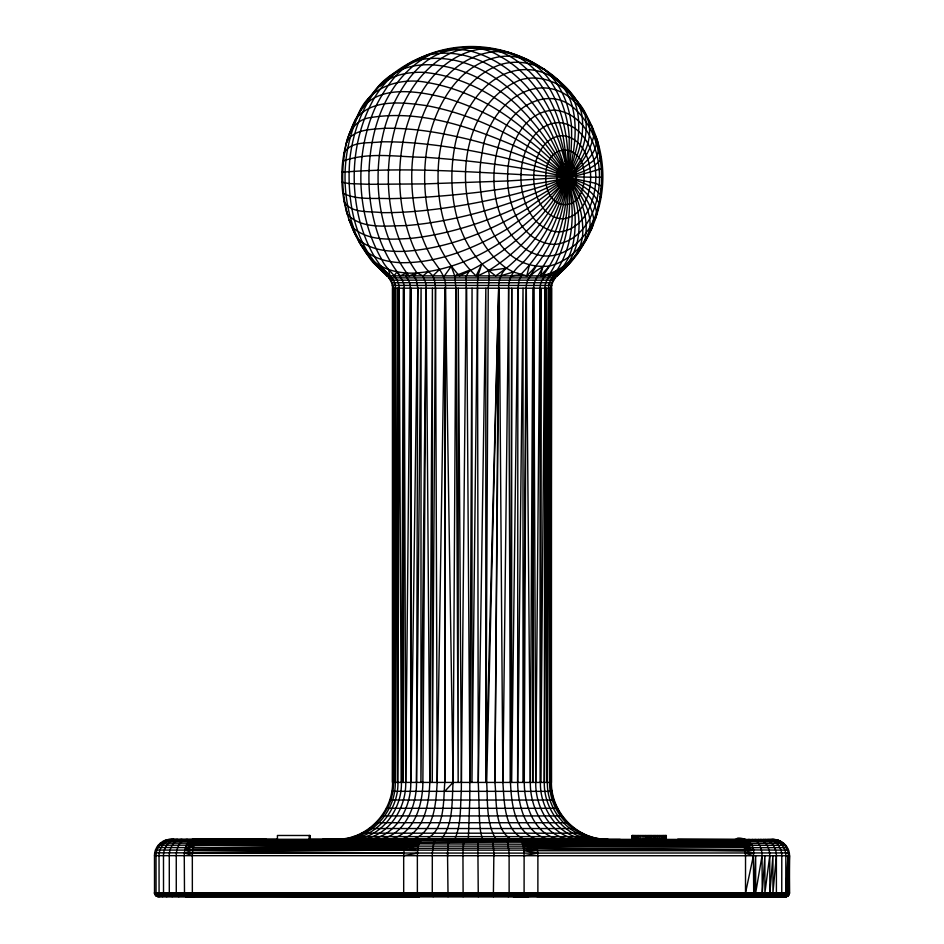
<?xml version="1.0" encoding="UTF-8"?>
<svg xmlns="http://www.w3.org/2000/svg" width="944" height="944" viewBox="0 0 944 944"><rect width="100%" height="100%" fill="white"/><g stroke="black" fill="none" stroke-linecap="round" stroke-linejoin="round"><path stroke-width="1.42" d="M158.38 896.694L156.079 895.939L154.521 893.39L154.486 855.653C154.332 846.957 162.026 839.216 170.722 839.369L773.242 839.476C781.951 839.322 789.68 847.063 789.526 855.76L789.455 893.508L788.358 895.655L785.597 896.8M188.08 896.316L193.355 896.422L185.767 896.505L193.992 896.694L192.352 893.484L192.328 855.653C192.682 850.001 192.918 841.411 199.302 839.369M277.418 839.381L277.43 835.475L309.998 835.487L309.986 839.393M309.195 839.393L309.195 835.487M309.762 839.393L309.762 835.487M335.651 839.393C366.567 840.785 394.12 813.185 393.483 782.411L393.318 288.191C392.68 273.418 374.945 268.592 368.774 256.567C350.554 232.613 340.737 202.382 341.881 172.28C343.439 122.944 375.511 76.488 421.036 57.419C521.985 12.237 633.707 115.581 595.003 219.645C606.166 183.986 604.892 139.535 577.268 111.25C550.269 82.435 509.052 107.286 500.391 139.724C487.482 176.493 492.827 225.144 526.115 249.452C558.919 271.129 594.295 235.032 598.744 202.866C590.944 186.688 571.922 180.965 557.692 171.961C530.198 157.695 500.709 147.594 470.761 139.877C442.571 132.986 413.673 127.794 384.55 128.278C371.558 129.611 351.793 128.809 346.295 143.512M608.396 839.44L599.487 838.744L344.548 838.697C371.511 834.767 392.916 809.633 392.574 782.411L392.574 288.191C392.385 275.07 377.293 270.019 371.877 259.529M393.483 782.411L393.931 288.191L393.731 782.411L395.524 288.191C395.489 283.554 393.53 278.999 390.096 275.86C374.615 261.995 366.06 242.325 360.219 222.772C349.197 181.366 352.95 135.193 374.497 97.739C408.339 41.194 492.815 32.875 544.216 69.455C557.515 77.113 566.99 89.196 576.796 100.607C583.569 111.51 592.136 123.003 593.693 135.971C586.448 169.448 553.373 189.414 527.649 208.423C490.325 231.363 448.223 248.579 404.138 251.364C390.049 251.694 375.004 250.703 362.862 242.809C354.708 237.711 352.867 228 349.162 219.869C355.345 230.761 358.378 244.319 368.184 252.827C377.34 259.494 388.727 261.96 399.855 262.668C438.099 263.541 474.785 248.26 507.129 229.026C543.296 203.845 624.326 144.821 573.02 96.996M340.253 839.393C370.426 839.865 395.914 812.111 395.265 782.411L395.524 288.191M186.464 896.694L405.2 896.729L403.69 893.52L403.678 855.689C404.115 850.214 404.044 841.517 410.274 839.405L632.964 839.676M366.886 839.405C395.147 838.543 411.313 807.899 410.77 782.411L411.23 288.191L411.088 782.411L417.814 288.203L416.375 280.167L413.968 275.872L416.977 272.946C465.416 268.851 509.241 241.688 542.93 207.857C564.854 182.428 592.183 150.946 585.02 114.79C549.384 58.752 488.013 99.592 482.183 152.869C472.614 197.072 492.225 272.285 549.514 266.007C571.474 260.721 589.847 240.437 593.682 218.548C588.289 189.213 560.288 171.253 538.835 153.553C505.288 130.366 467.15 113.363 427.018 105.704C403.23 102.424 370.508 97.905 354.743 120.643M425.65 839.417C445.226 830.567 443.279 800.595 444.777 782.423L444.895 288.203L437.202 782.411C435.892 802.07 434.924 832.738 412.268 839.405M444.777 782.423L445.45 288.203C446.642 276.922 438.5 268.438 432.789 259.683C417.13 232.79 410.864 201.225 411.844 170.321C413.496 121.859 437.107 61.537 490.443 52.144C516.002 48.002 537.018 68.593 549.538 88.512C565.196 115.074 569.881 146.863 567.167 177.26C567.58 208.565 560.17 240.496 542.788 266.822C540.051 274.067 533.348 279.955 533.702 288.215L532.746 782.434L532.888 288.215L530.339 782.434C529.903 807.191 544.358 838.201 572.217 839.44M556.099 78.411C568.052 88.146 580.041 100.288 582.047 116.407C584.926 137.718 577.303 158.828 567.167 177.26C544.594 221.946 504.297 255.069 459.433 275.872C427.361 241.086 419.455 189.65 427.667 144.302C434.913 106.082 458.536 63.083 500.462 56.628C543.827 50.964 567.108 100.453 569.185 136.939C569.739 185.472 563.143 240.201 526.799 275.884L513.359 272.025L506.362 268.179L495.753 275.884C456.153 247.871 446.347 193.107 454.524 147.901C460.731 109.315 491.033 62.741 535.578 70.446C588.36 81.68 578.129 153.294 562.742 190.157C550.848 220.33 531.484 247.599 506.362 268.179C500.603 273.359 498.361 280.698 498.68 288.215L485.747 782.423L485.841 288.215L478.289 782.423L479.623 822.731L480.767 833.21L482.844 839.428M550.387 839.428C524.805 835.829 518.008 804.123 517.631 782.434L517.89 288.215L519.117 280.191L521.147 275.884L520.604 274.704C558.754 235.988 573.02 179.03 571.498 126.024C569.232 104.843 560.889 83.414 544.216 69.455C531.295 62.387 515.79 60.239 501.547 64.275C462.312 77.054 443.479 120.159 439.019 158.297C434.7 199.963 444.341 246.514 476.118 275.884L481.77 264.131L477.876 275.884L477.558 282.728L471.953 782.423L472.059 288.203L469.758 800.04L468.318 839.417M513.371 896.753L537.148 896.163L537.879 892.847L537.891 855.712C537.455 850.225 537.561 841.918 531.602 839.44L519.141 839.428C524.404 842.437 523.554 850.414 524.121 855.712L524.097 893.461L522.917 896.753M589.516 839.44C560.311 839.334 539.708 809.893 540.416 782.434L540.794 288.215L540.735 782.434L544.948 288.215C544.653 276.875 556.11 271.152 564.264 265.854C580.631 253.535 590.425 234.667 596.49 215.503C597.292 201.52 584.867 191.561 575.321 183.278C556.158 168.244 535.437 155.241 513.182 145.282C468.861 126.472 419.891 109.74 371.181 117.481C354.283 119.239 346.46 134.874 345.197 150.202C341.209 171.501 341.952 193.662 347.616 214.583C362.366 229.758 386.828 225.604 406.026 225.616C441.863 222.666 477.074 214.205 511.023 202.523C538.399 192.729 565.244 180.493 589.091 163.76C600.821 157.164 600.785 142.992 593.564 133.069M596.219 839.44C566.542 839.641 543.602 810.955 544.31 782.434L544.948 288.215M550.175 288.215L550.104 782.434L550.789 288.215C550.612 282.209 554.458 277.288 558.706 273.477C569.787 264.473 579.899 253.228 584.997 239.741C592.171 203.574 564.854 172.091 542.942 146.65C511.79 115.133 472.094 90.223 427.951 82.647C398.84 76.535 366.024 87.839 356.856 118.378M632.079 839.452L632.079 835.534L666.322 835.546L666.311 839.452L666.204 835.546M632.138 835.534L632.492 839.452M632.574 839.452L632.574 835.534M632.905 839.452L632.999 835.534M633.66 839.452L633.66 835.534M634.569 839.452L634.569 835.546M635.713 839.452L635.713 835.546M637.153 839.452L637.153 835.546L636.929 839.452M638.675 839.452L638.675 835.546M640.221 839.452L640.233 835.546M642.038 839.452L642.038 835.546M643.914 839.452L643.914 835.546M645.543 839.452L645.543 835.546L647.147 839.452L647.006 835.546M648.304 839.452L648.304 835.546M649.389 839.452L649.389 835.546M650.451 839.452L650.451 835.546M651.631 839.452L651.631 835.546M653.177 839.452L653.177 835.546M654.322 839.452L654.322 835.546M655.608 839.452L655.608 835.546M657.107 839.452L657.107 835.546M657.874 839.452L657.874 835.546M659.419 839.452L659.419 835.546M660.942 839.452L660.942 835.546M662.263 839.452L662.275 835.546M663.337 839.452L663.337 835.546M663.88 839.452L663.88 835.546M664.694 839.452L664.694 835.546M665.402 839.452L665.402 835.546M665.898 839.452L665.898 835.546M666.039 839.452L666.051 835.546M536.806 896.552L744.261 896.729L745.512 893.508L745.536 855.748L744.167 845.588L535.98 844.231L743.695 844.266L751.589 845.281L785.715 845.293M782.104 896.8L784.275 896.057L785.762 893.508L785.833 855.76C786.022 847.393 779.001 839.381 770.434 839.476M784.547 896.8L787.272 895.655L788.346 893.508L788.429 855.76C788.594 847.157 781.077 839.334 772.416 839.476M599.487 838.744C572.512 834.815 551.06 809.681 551.414 782.434L392.574 782.411L393.318 288.191M401.424 782.411L399.159 288.191C399.088 276.096 386.061 270.114 381.907 259.671C368.573 236.814 362.107 210.453 360.95 184.139C360.101 157.306 364.773 130.119 376.125 105.693C386.155 86.813 399.418 65.16 421.402 59.496C476.708 50.681 524.923 94.518 550.777 139.157C563.438 162.38 572.571 187.939 575.026 214.382C576.029 236.342 572.996 262.585 553.184 275.896C586.071 231.587 571.026 169.979 547.225 125.045C524.286 84.5 480.307 45.347 430.476 54.528C379.818 80.995 364.431 145.447 370.001 198.382C373.14 224.519 381.565 250.396 397.153 271.825C399.914 277.076 404.61 281.749 404.15 288.191L403.218 782.411L403.324 288.191L401.424 782.411C402.132 810.424 380.29 839.476 350.838 839.405M376.739 839.405C404.138 837.717 416.788 806.412 416.505 782.411L417.814 288.203M538.08 839.428C514.268 833.93 511.436 802.695 510.456 782.423L511.719 288.215L511.648 782.423L517.89 288.215M785.231 896.8L787.52 896.057L789.066 893.508L788.842 852.928M395.265 782.411L397.542 288.191L397.341 782.411L399.159 288.191L397.931 782.411C398.616 811.38 374.697 839.712 344.831 839.393M544.31 782.434L546.564 288.215L546.541 782.434L548.582 288.215C548.358 278.102 558.305 272.403 564.264 265.854L556.441 275.896C608.939 230.631 558.529 146.816 520.84 108.973C484.083 70.942 408.28 38.999 371.901 94.919M399.56 839.405C424.328 834.921 429.119 803.368 429.791 782.411L432.411 288.203L432.258 782.411L435.503 288.203L434.523 280.179L432.907 275.872C415.301 259.718 408.256 234.855 402.887 212.211C398.58 189.142 398.58 165.318 402.899 142.249C410.593 101.645 435.691 55.979 480.225 49.112C502.208 47.023 521.619 62.516 535.519 77.998C549.255 94.624 558.105 114.779 562.978 135.676C570.742 182.369 572.984 235.788 542.942 275.613L540.464 275.884L542.788 266.822C534.658 271.424 525.419 277.678 526.304 288.215L522.988 782.434L523.035 288.215L517.631 782.434M444.447 275.872L451.232 266.291L454.748 275.872L455.893 288.203L453.085 782.423C451.787 801.126 453.58 823.062 441.674 838.709L439.562 839.417M485.747 782.423L488.237 288.215L489.381 275.884L488.567 270.633C533.879 242.313 567.462 194.995 577.752 142.438C579.71 124.301 580.289 100.784 564.3 88.665C551.992 79.414 535.602 75.449 520.64 79.792C450.713 107.427 448.778 227.056 506.362 268.179L488.567 270.633L477.876 275.884M511.353 839.428C493.806 829.398 496.863 799.946 494.892 782.423L498.68 288.215L486.679 782.423C487.847 801.102 485.959 822 495.588 838.72L497.24 839.428M358.213 839.405C387.146 839.098 406.392 809.256 405.719 782.411L410.416 288.191L409.672 282.716L406.038 275.86L406.687 272.946C377.305 231.587 371.747 176.575 384.55 128.278C394.71 91.757 425.803 40.427 470.631 51.059C557.078 74.6 597.399 203.892 548.405 275.896L557.42 270.255L544.782 275.896L540.77 282.728L539.956 288.215L535.744 782.434C535.106 808.619 552.877 838.874 581.492 839.44M416.505 782.411L421.083 288.203L420.93 782.411L426.228 288.203L425.685 282.716L422.983 275.872L416.977 272.946C395.996 274.515 370.249 267.317 362.531 245.523M494.892 782.423L499.234 288.215L502.857 782.423C504.45 801.562 503.718 831.44 525.017 839.428M455.15 277.878L455.032 275.872L470.006 269.996L466.253 275.872L461.309 791.332C460.176 807.085 461.356 823.947 455.02 838.72L453.84 839.417M493.37 896.753L493.865 853.164L493.028 842.532L491.789 839.428M449.828 839.417L448.188 844.184L447.527 853.152L448.046 896.741M502.857 782.423L508.627 288.215C508.037 277.689 514.751 268.816 522.823 262.762C541.773 242.301 555.65 217.368 563.733 190.7C569.492 177.319 565.786 163.041 563.367 149.353C560.311 135.877 555.815 122.755 549.774 110.318C538.717 88.37 522.327 68.452 500.462 56.628C456.153 28.721 412.198 75.685 399.029 115.31C380.88 166.675 385.117 227.775 416.977 272.946L409.059 275.872L406.687 272.946L400.374 275.86L397.153 271.825L393.99 275.86M788.346 893.508L788.429 855.76M422.582 839.417C417.165 842.296 417.921 850.379 417.366 855.701L417.378 893.437L418.605 896.741L156.09 895.939M788.393 892.894L789.42 855.76L789.066 893.508M758.174 839.476C766.056 839.924 769.844 848.821 769.749 855.76L764.9 892.882L764.9 855.76L762.221 893.496L761.56 895.655L759.896 896.8M763.236 839.476C771.425 839.629 776.558 848.243 776.393 855.76L772.935 892.894L772.935 855.76L769.856 893.496L768.735 896.045L767.094 896.8M785.809 892.894L787.921 855.76L787.921 892.894M789.078 855.76L789.455 893.508L192.352 893.484L154.533 893.39L154.58 892.776L154.533 893.39M391.972 277.866C354.897 252.614 346.047 200.258 349.929 158.273C352.749 134.886 360.289 111.711 374.249 92.536C384.94 76.075 406.144 71.414 424.576 72.417C481.877 78.293 530.976 118.437 560.913 165.908C572.111 185.26 582.672 206.229 582.731 229.109C583.77 248.661 570.825 264.285 556.535 275.896L565.739 267.53C560.087 273.453 551.284 278.928 551.52 288.215L550.966 782.434C550.612 809.586 571.84 834.779 598.756 838.744M493.606 855.712L493.865 853.164M600.172 196.281L599.865 198.983L600.868 196.859L600.36 194.511C589.516 182.168 571.604 180.151 557.349 173.425C528.475 162.958 498.515 155.772 468.33 150.226C439.621 145.234 410.557 141.494 381.364 141.824C369.316 143.512 351.097 140.597 344.1 152.845M600.785 190.889L601.092 188.186M751.849 896.8L752.946 896.045L753.69 893.496L755.672 855.76L755.672 892.882L762.032 855.76C761.961 849.435 759.708 840.396 752.285 839.464M598.838 204.246L599.346 201.615M745.524 892.882L753.395 855.76C758.351 826.342 701.345 843.405 776.074 839.723M526.799 275.884L529.36 265.193M343.203 190.204L342.625 191.962L343.557 193.567C357.705 200.199 374.308 197.874 389.506 198.641C420.009 198.169 450.43 195.561 480.708 191.998C521.088 186.074 562.589 181.295 601.34 168.598L601.977 167.407M593.28 224.188L591.451 229.262L588.218 233.734M349.174 134.579L354.236 122.024M277.76 839.653L193.414 839.369C186.18 840.502 184.41 849.517 184.269 855.653L184.505 894.558L185.779 896.505L193.992 896.694M363.051 107.734L364.549 104.17L367.853 100.194M447.503 893.449L447.763 892.835M575.097 255.494L578.259 252.449L585.327 239.835M478.278 896.741L477.817 839.417M352.714 126.166L354.779 122.272M530.162 275.884L536.039 266.55M463.787 839.417L462.938 853.152L463.126 896.741M787.898 896.057L185.166 895.95L752.698 896.363L739.305 896.788L739.931 896.352M583.593 243.493C602.213 217.439 576.347 187.313 559.355 168.008C528.463 134.886 488.296 110.554 444.895 97.751C417.26 90.895 372.502 83.037 358.142 115.782C342.058 150.875 340.926 192.281 353.87 228.542C369.423 241.263 391.347 239.446 410.156 238.419C441.226 235.245 471.493 226.466 500.379 214.772C527.271 203.88 552.582 189.284 575.321 171.253C585.363 162.533 601.08 149.931 595.027 134.886M380.361 85.951L387.04 80.004M528.369 896.316L527.708 896.753M540.464 275.884L549.514 266.007M444.754 791.332L453.085 782.423L445.45 288.203M747.388 896.788L787.379 896.375M393.99 73.726L402.899 68.003M432.907 275.872L439.385 269.595M556.382 275.896L566.612 266.114L557.172 275.896L386.934 275.86M422.983 275.872L427.927 271.825M756.769 896.363L755.814 896.8M406.38 65.761L412.198 61.726L421.036 58.445M764.64 896.375L763.472 896.8M341.881 172.28C428.269 164.905 515.684 177.165 602.355 177.271M771.555 896.375L770.21 896.8M554.022 275.896L558.706 273.477M777.36 896.375L775.862 896.8M423.655 57.183L430.204 54.032L435.55 52.947M781.939 896.375L780.31 896.8M785.172 896.375L783.449 896.8M600.172 158.25L599.865 155.548L600.868 157.672L600.372 160.02C589.516 172.363 571.604 174.369 557.349 181.095C528.463 191.549 498.503 198.724 468.318 204.258C439.609 209.249 410.546 212.978 381.352 212.624C369.305 210.937 351.085 213.851 344.1 201.603M508.297 896.753L509.135 893.461L509.111 853.164L507.695 842.532L505.606 839.428M436.057 839.417L433.827 842.52L432.317 853.152L432.269 893.437L433.166 896.741M454.748 275.872L458.265 274.763M442.04 51.377L449.45 49.112L453.592 48.946M500.568 275.884L513.359 272.025M171.572 839.617L174.203 839.369C165.672 839.299 158.863 847.37 159.04 855.653L159.076 893.39L160.539 895.95L162.675 896.694M550.281 273.512L542.942 275.613L544.782 275.896M198.039 839.641L199.137 839.381L167.902 839.617M158.285 845.187L186.416 845.187L194.617 843.594L405.625 844.207L194.83 843.216L522.657 844.196L783.709 843.287M524.121 855.712L537.809 853.128L789.278 852.928M403.678 855.689L417.437 853.152M466.832 47.578L473.581 47.707M155.465 850.084L404.044 850.308L417.932 848.302L787.343 847.618M156.669 847.511L404.398 848.314L193.272 847.535L404.469 847.936L418.357 846.119L744.332 846.202L751.589 845.281L743.483 843.688L741.724 840.75L739.707 839.499L677.403 839.452L740.273 839.712M187.313 839.369C179.549 839.948 176.209 848.904 176.257 855.653L176.28 893.402L177.342 895.95L178.9 896.694M387.677 839.405C413.956 836.549 422.747 804.866 422.877 782.411L426.228 288.203L429.791 782.411M511.223 275.884L520.604 274.704M162.604 841.552L188.859 841.552L196.6 840.656L407.289 841.234L196.93 840.396L741.217 840.313L519.92 839.629M181.991 839.369C173.885 839.605 169.118 848.302 169.271 855.653L169.306 893.402L170.156 895.549L172.315 896.694M177.59 839.369C169.236 839.405 163.3 847.783 163.489 855.653L163.524 893.39L164.881 895.95L166.876 896.694M192.729 850.273L185.496 847.511L193.673 846.095L186.416 845.187L404.941 846.143L193.968 845.21L405.118 845.517L418.888 844.184M773.289 896.8L775.142 896.057L776.405 893.496L776.393 855.76M171.891 839.369C163.253 839.24 155.854 847.098 156.02 855.653L156.055 893.39L157.129 895.549L159.819 896.694M778.328 896.8L780.358 896.057L781.75 893.508L781.797 855.76C781.986 847.759 775.767 839.464 767.354 839.476M405.837 843.629L419.514 842.52L534.953 842.095L742.952 842.614L407.702 840.691M193.437 839.369L198.865 839.405L191.844 839.617L355.333 840.101L165.176 840.349M744.25 845.848L751.589 845.281L535.98 844.231L744.25 845.848L523.165 846.143L537.101 847.96M601.977 187.124L601.34 185.944L595.546 183.278L567.167 177.26L507.719 180.953L424.67 183.903L368.939 184.304L348.961 183.561L341.881 182.157M192.328 892.788L184.292 893.402L182.428 892.788M524.097 893.461L537.879 892.847L745.512 893.508L753.713 892.882L753.395 855.76L745.453 853.211L753.277 852.928L745.217 850.686L537.171 848.337L788.547 850.19M192.67 850.627L403.761 853.152L192.446 852.833L184.823 850.084L752.923 850.19L744.84 848.373L752.356 847.618L744.332 846.202L536.463 845.541L522.657 844.196M154.674 893.992L789.314 894.098M160.291 843.181L187.549 843.181L195.491 842.036L406.404 842.555L195.833 841.588L406.77 841.883L420.21 841.187M154.899 894.558L789.078 894.664M532.829 839.83L520.675 840.231L778.812 840.455M744.167 845.588L751.589 845.281M523.979 894.617L745.359 894.652M521.407 841.198L533.926 840.715M184.505 894.558L417.496 894.605L184.505 894.558L192.718 895.29L417.602 895.124M524.05 894.051L753.513 894.664M155.618 895.549L192.718 895.29L155.229 895.077M739.73 896.588L748.108 896.363L537.23 895.998L744.899 896.033M745.217 850.686L523.873 850.686L537.809 853.128L154.733 852.821M740.674 839.865L747.034 839.712L532.416 839.676L620.255 839.452M523.767 895.608L788.759 895.195M744.816 896.198L752.946 896.045M739.836 896.481L748.108 896.363M786.812 896.611L739.612 896.694L747.636 896.741M156.61 896.269L744.698 896.352M185.767 896.505L415.915 896.328M752.427 896.599L404.657 896.458M404.41 896.139L418.227 896.54M739.707 839.499L745.701 839.464M405.094 896.717L419.313 896.741M309.526 839.417L421.756 839.617L198.228 839.617L266.397 839.381M198.205 839.594L277.3 839.464M483.576 48.392L489.452 48.392L493.57 49.56M388.881 277.866L555.225 277.89M390.462 280.167L553.644 280.191M391.63 282.704L552.476 282.74M392.338 285.407L551.768 285.442M391.878 791.32L552.11 791.355M389.789 800.016L554.199 800.052M386.367 808.288L557.621 808.312M381.695 815.911L562.294 815.935M375.901 822.708L568.099 822.743M369.104 828.513L574.896 828.549M361.493 833.186L582.519 833.222M353.233 836.608L590.791 836.655M665.355 839.688L675.656 839.688M781.384 841.659L534.339 841.257L749.548 841.647L741.724 840.75M154.486 855.653L789.526 855.76M154.474 892.776L789.503 892.894M403.973 895.113L788.358 895.655M753.17 895.655L523.613 896.009L747.884 896.599M157.176 896.505L193.732 896.635M157.766 896.647L786.21 896.753M532.416 839.676L748.332 840.455M308.7 839.676L324.913 839.688M198.11 839.664L420.965 840.207L322.742 839.393L344.69 839.464M364.16 840.125L408.233 840.254L190.299 840.349L196.6 840.656M192.446 852.833L184.41 852.833L192.328 855.653M745.087 895.644L523.885 895.148M519.141 839.428L531.826 839.464M362.614 840.148L408.233 840.254M195.833 841.588L419.514 842.52L406.77 841.883M743.695 844.266L535.767 843.653L522.067 842.544L534.847 841.906L742.716 842.131L750.645 843.275M193.968 845.21L418.357 846.119L405.118 845.517M404.941 846.143L186.416 845.187M403.867 894.747L184.375 893.992M404.952 896.67L419.124 896.694M404.575 896.422L418.758 896.304M409.849 839.44L421.756 839.617M404.209 895.773L417.873 895.986M404.032 895.325L417.732 895.596M184.906 895.549L192.895 895.726M191.833 839.617L197.78 839.771M404.044 850.308L417.626 850.662M404.469 847.936L417.932 848.302M741.5 839.676L735.046 839.464L736.001 839.7M408.823 839.806L420.965 840.207M403.69 893.52L417.425 894.039M188.859 841.552L195.609 841.847L187.549 843.181L194.617 843.594M403.666 892.823L417.378 893.437M745.512 893.508L753.619 894.098M607.629 839.44C576.524 841.21 548.912 813.28 549.62 782.434L548.582 288.215L547.39 782.434C546.718 811.805 571.474 839.83 601.505 839.44M772.912 839.476C779.579 839.452 785.868 843.924 788.11 850.19M771.425 839.476L774.151 839.723M768.805 839.476L771.39 839.723M765.124 839.476L767.507 839.723M760.451 839.476L762.587 839.723M561.81 839.44C534.929 837.21 524.18 805.657 524.286 782.434L526.304 288.215L530.339 782.434M754.905 839.476L756.734 839.723M523.578 848.326L537.525 850.332M504.769 51.979L509.052 52.616L513.005 54.433M748.592 839.464L750.091 839.712M741.677 839.464L742.786 839.712M567.167 177.26C520.71 166.474 473.204 160.763 425.673 157.318C398.616 157.176 369.541 151.559 343.557 160.881L342.625 162.474L343.203 164.244M520.958 57.655L527.613 59.684L532.569 62.859M539.862 66.965L544.641 69.266L551.544 75.107M379.571 267.447L387.04 275.86L375.039 264.119L384.951 272.863M381.836 270.621L387.724 275.86L387.866 274.751L380.821 266.267L389.99 275.86M581.657 109.244L583.616 111.026L585.351 114.696M364.526 250.278L368.644 255.246M566.648 88.406L569.043 91.627M363.11 248.048L359.31 242.443L356.832 236.071M352.69 228.271L355.451 233.475M493.606 892.835L493.877 893.449M346.283 210.937L347.616 214.583M591.463 125.269L593.292 130.343M388.503 269.583L390.096 275.86M598.083 146.344L599.357 152.916M447.527 853.152L447.775 855.701M788.724 887.183L789.019 892.894M762.032 855.76L762.256 892.882M466.643 288.203L469.841 782.423M461.404 782.423L458.277 288.203L458.17 782.423L455.893 288.203M533.702 288.215L535.744 782.434M508.627 288.215L510.456 782.423M769.749 855.76L769.891 892.894M435.503 288.203L437.202 782.411M404.15 288.191L405.719 782.411M550.824 322.046L551.414 782.434L551.52 288.215L392.574 288.191L392.574 782.411M550.789 288.215L550.954 782.434L550.824 698.595M539.956 288.215L540.416 782.434M477.487 288.203L478.289 782.423M410.416 288.191L410.77 782.411M507.719 173.554C506.137 202.783 520.628 243.281 554.812 244.402C586.189 241.145 599.711 204.895 599.464 177.271C599.723 149.636 586.212 113.386 554.836 110.118C523.46 110.696 508.32 146.391 507.719 173.554M521.053 174.239C519.755 198.051 531.566 231.032 559.403 231.941C584.961 229.286 595.971 199.774 595.77 177.26C595.983 154.757 584.973 125.245 559.426 122.578C533.867 123.05 521.536 152.114 521.053 174.239M533.797 174.959C532.817 193.072 541.797 218.147 562.966 218.843C582.401 216.825 590.779 194.381 590.625 177.26C590.779 160.15 582.413 137.706 562.978 135.676C543.555 136.03 534.174 158.144 533.797 174.959M545.833 175.714C543.862 212.66 584.265 215.279 584.088 177.26C585.87 142.638 545.774 140.09 545.833 175.714M556.995 176.481C554.706 194.57 577.657 195.904 576.241 177.26C577.893 160.114 556.193 158.828 556.995 176.481M513.807 896.328L528.274 896.446L513.807 896.328"/></g></svg>
